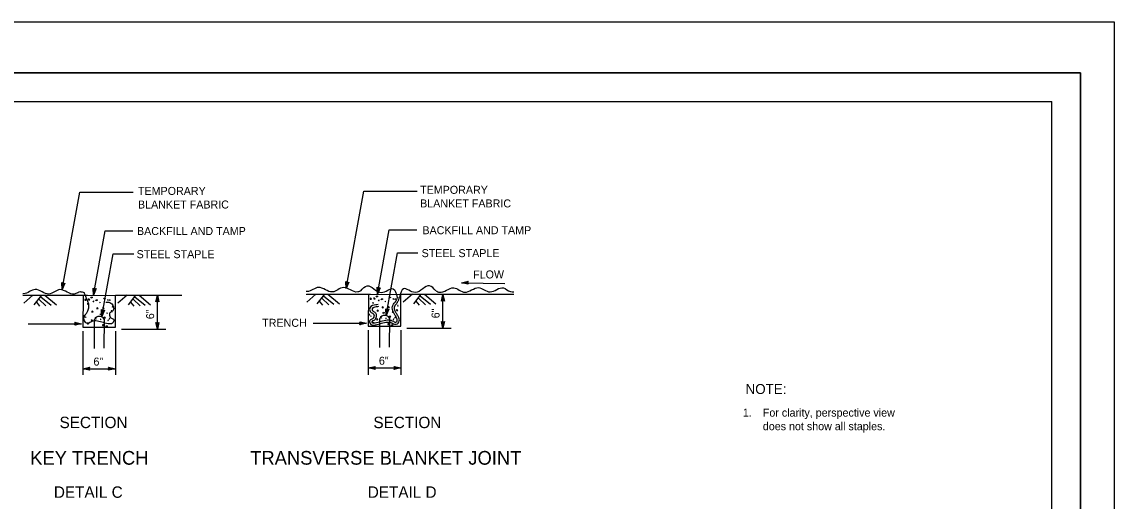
# Model space of a CAD drawing. Extents: x -894 to 866, y -476 to 714.
# Drawn here: x -90 to 866, y 294 to 714 of the extents above; entities that cross this region are included whole.
import ezdxf

# ---------------------------------------------------------------- set-up
doc = ezdxf.new("R2010")
doc.units = 0
for name, color, linetype in [('10 Sheet Format', 7, 'Continuous'), ('57 Undefined', 7, 'Continuous'), ('60 Nongeo Data', 7, 'Continuous')]:
    doc.layers.add(name, color=color, linetype=linetype)

msp = doc.modelspace()

# ---------------------------------------------------------------- linework, layer by layer
at = {"layer": '10 Sheet Format'}
for p, q in [((-863.46, 668.96), (836.55, 668.96)), ((836.55, 668.96), (836.55, -431.04)), ((-813.45, 643.96), (811.55, 643.96)), ((811.55, -406.04), (811.55, 643.96))]:
    msp.add_line(p, q, dxfattribs=at)
for points in [[(-894.04, 713.56), (865.96, 713.56), (865.96, -476.44), (-894.04, -476.44)], [(-863.46, -431.04), (836.55, -431.04), (836.55, 668.96), (-863.46, 668.96)]]:
    msp.add_lwpolyline(points, close=True, dxfattribs=at)
at = {"layer": '60 Nongeo Data'}
for p, q in [((-54.55, 479.3), (-39.06, 564.46)), ((-39.06, 564.46), (7.57, 564.46)), ((194.09, 480.09), (209.57, 565.25)), ((209.57, 565.25), (256.21, 565.25)), ((-27.12, 474.44), (-16.89, 530.69)), ((-16.89, 530.69), (7.26, 530.69)), ((221.51, 475.23), (231.74, 531.47)), ((231.74, 531.47), (255.89, 531.47)), ((-19.7, 455.59), (-9.72, 510.47)), ((-9.72, 510.47), (8.14, 510.47)), ((228.93, 456.38), (238.91, 511.26)), ((238.91, 511.26), (256.78, 511.26)), ((-54.55, 479.3), (-54.77, 485.35)), ((-54.77, 485.35), (-54.77, 485.35)), ((-54.77, 485.35), (-53.62, 484.34)), ((-52.18, 484.87), (-54.55, 479.3)), ((-54.55, 479.3), (-54.55, 479.3)), ((-54.3, 480.65), (-54.46, 485.06)), ((-52.57, 484.73), (-54.3, 480.64)), ((-54.05, 481.98), (-54.16, 484.82)), ((-52.95, 484.56), (-54.05, 481.98)), ((-53.81, 483.31), (-53.85, 484.53)), ((-53.32, 484.45), (-53.81, 483.31)), ((-53.62, 484.34), (-52.18, 484.87)), ((-52.18, 484.87), (-52.18, 484.87)), ((-27.12, 474.44), (-27.34, 480.48)), ((-27.34, 480.48), (-27.34, 480.48)), ((-27.34, 480.48), (-26.2, 479.47)), ((-24.76, 480.01), (-27.12, 474.44)), ((-26.88, 475.79), (-27.04, 480.19)), ((-25.14, 479.86), (-26.87, 475.78)), ((-26.63, 477.11), (-26.73, 479.96)), ((-25.53, 479.7), (-26.63, 477.11)), ((-26.38, 478.45), (-26.43, 479.67)), ((-25.9, 479.59), (-26.38, 478.45)), ((-26.2, 479.47), (-24.76, 480.01)), ((-24.76, 480.01), (-24.76, 480.01)), ((194.09, 480.09), (193.87, 486.13)), ((193.87, 486.13), (193.87, 486.13)), ((193.87, 486.13), (195.01, 485.12)), ((196.45, 485.66), (194.09, 480.09)), ((194.09, 480.09), (194.09, 480.09)), ((194.33, 481.44), (194.17, 485.84)), ((196.07, 485.51), (194.33, 481.43)), ((194.58, 482.76), (194.48, 485.61)), ((195.68, 485.35), (194.58, 482.76)), ((194.83, 484.1), (194.78, 485.32)), ((195.31, 485.24), (194.83, 484.1)), ((195.01, 485.12), (196.45, 485.66)), ((196.45, 485.66), (196.45, 485.66)), ((221.51, 475.23), (221.29, 481.27)), ((221.29, 481.27), (221.29, 481.27)), ((221.29, 481.27), (222.44, 480.26)), ((223.88, 480.8), (221.51, 475.23)), ((221.76, 476.57), (221.6, 480.98)), ((223.49, 480.65), (221.76, 476.56)), ((222.01, 477.9), (221.9, 480.75)), ((223.11, 480.49), (222.01, 477.9)), ((222.25, 479.24), (222.21, 480.46)), ((222.74, 480.38), (222.25, 479.24)), ((222.44, 480.26), (223.88, 480.8)), ((223.88, 480.8), (223.88, 480.8)), ((294.82, 485.18), (300.72, 486.49)), ((294.82, 485.18), (332.94, 484.65)), ((300.72, 483.87), (294.82, 485.18)), ((294.82, 485.18), (294.82, 485.18)), ((300.51, 484.22), (296.17, 485.18)), ((296.19, 485.19), (300.49, 486.14)), ((297.54, 485.18), (300.32, 485.8)), ((300.28, 484.57), (297.54, 485.18)), ((298.9, 485.18), (300.09, 485.44)), ((300.11, 484.91), (298.9, 485.18)), ((300.72, 486.49), (299.93, 485.18)), ((299.93, 485.18), (300.72, 483.87)), ((300.72, 486.49), (300.72, 486.49)), ((300.72, 483.87), (300.72, 483.87)), ((-80.07, 474.28), (-88.02, 467.21)), ((-88.02, 474.26), (-32.26, 474.26)), ((-72.54, 474.23), (-79.09, 465.89)), ((-77, 468.29), (-74.13, 464.76)), ((-74.82, 470.68), (-68.69, 465.1)), ((-73.18, 472.98), (-64.2, 465.59)), ((-69.48, 474.2), (-59.43, 465.93)), ((-36.04, 473.99), (-7.72, 474.2)), ((-33.99, 470.68), (-34.72, 470.46)), ((-34.58, 470.61), (-34.58, 469.88)), ((-34.58, 469.88), (-33.41, 470.03)), ((-33.41, 470.03), (-33.99, 470.68)), ((-30.93, 470.9), (-31.66, 470.68)), ((-31.51, 470.83), (-31.51, 470.1)), ((-31.51, 470.1), (-30.35, 470.25)), ((-30.35, 470.25), (-30.93, 470.9)), ((-29.47, 471.7), (-28.89, 472.65)), ((-27.94, 472.21), (-29.47, 471.7)), ((-29.04, 472.79), (-27.94, 472.21)), ((-27.58, 469.23), (-27.21, 468.72)), ((-27.58, 469.23), (-26.78, 469.01)), ((-27.21, 468.72), (-26.7, 468.79)), ((-27.12, 474.44), (-27.12, 474.44)), ((-26.7, 468.79), (-26.78, 469.01)), ((-25.1, 469.45), (-24.52, 470.39)), ((-23.57, 469.95), (-25.1, 469.45)), ((-24.66, 470.54), (-23.57, 469.95)), ((-18.03, 470.83), (-17.45, 471.77)), ((-17.6, 471.92), (-16.5, 471.34)), ((-14.28, 470.28), (-14.68, 470.1)), ((-14.61, 470.17), (-14.32, 469.74)), ((-14.32, 469.74), (-14.24, 470.32)), ((-14.24, 470.32), (-14.32, 470.25)), ((-12.6, 470.28), (-13, 470.1)), ((-12.93, 470.17), (-12.64, 469.74)), ((-12.64, 469.74), (-12.57, 470.32)), ((-12.57, 470.32), (-12.64, 470.25)), ((2.29, 474.28), (-5.66, 467.21)), ((-5.66, 474.26), (50.1, 474.26)), ((9.83, 474.23), (3.27, 465.89)), ((5.36, 468.29), (8.24, 464.76)), ((7.54, 470.68), (13.67, 465.1)), ((9.18, 472.98), (18.16, 465.59)), ((12.88, 474.2), (22.93, 465.93)), ((27.6, 468.36), (28.92, 474.26)), ((28.92, 469.15), (27.6, 468.36)), ((27.6, 468.36), (27.6, 468.36)), ((27.95, 468.57), (28.92, 472.91)), ((28.31, 468.8), (28.92, 471.55)), ((28.65, 468.98), (28.92, 470.19)), ((28.91, 444.59), (28.92, 474.26)), ((28.92, 474.26), (28.92, 474.26)), ((28.92, 474.26), (30.23, 468.36)), ((28.92, 472.9), (29.88, 468.59)), ((28.92, 471.55), (29.53, 468.76)), ((28.92, 470.19), (29.18, 469)), ((30.23, 468.36), (28.92, 469.15)), ((30.23, 468.36), (30.23, 468.36)), ((167.45, 475.16), (159.5, 468.08)), ((159.5, 475.14), (215.26, 475.14)), ((174.98, 475.1), (168.43, 466.76)), ((170.52, 469.16), (173.39, 465.63)), ((172.7, 471.55), (178.83, 465.97)), ((174.34, 473.85), (183.32, 466.46)), ((178.04, 475.07), (188.09, 466.8)), ((213.61, 474.86), (241.93, 475.07)), ((215.66, 471.55), (214.93, 471.34)), ((215.07, 471.48), (215.07, 470.75)), ((215.07, 470.75), (216.24, 470.9)), ((216.24, 470.9), (215.66, 471.55)), ((218.72, 471.77), (217.99, 471.55)), ((218.14, 471.7), (218.14, 470.97)), ((218.14, 470.97), (219.3, 471.12)), ((219.3, 471.12), (218.72, 471.77)), ((220.18, 472.57), (220.76, 473.52)), ((221.71, 473.08), (220.18, 472.57)), ((220.61, 473.66), (221.71, 473.08)), ((221.51, 475.23), (221.51, 475.23)), ((222.07, 470.1), (222.44, 469.59)), ((222.07, 470.1), (222.87, 469.88)), ((222.44, 469.59), (222.95, 469.66)), ((222.95, 469.66), (222.87, 469.88)), ((224.55, 470.32), (225.13, 471.26)), ((226.08, 470.83), (224.55, 470.32)), ((224.99, 471.41), (226.08, 470.83)), ((228.52, 468.97), (228.12, 468.79)), ((228.19, 468.86), (228.48, 468.43)), ((228.48, 468.43), (228.56, 469.01)), ((228.56, 469.01), (228.48, 468.94)), ((231.62, 471.7), (232.2, 472.64)), ((232.05, 472.79), (233.15, 472.21)), ((235.37, 471.15), (234.97, 470.97)), ((235.04, 471.04), (235.33, 470.61)), ((235.33, 470.61), (235.41, 471.19)), ((235.41, 471.19), (235.33, 471.12)), ((237.05, 471.15), (236.65, 470.97)), ((236.72, 471.04), (237.01, 470.61)), ((237.01, 470.61), (237.08, 471.19)), ((237.08, 471.19), (237.01, 471.12)), ((251.94, 475.16), (243.99, 468.08)), ((243.99, 475.14), (299.75, 475.14)), ((259.48, 475.1), (252.92, 466.76)), ((255.01, 469.16), (257.89, 465.63)), ((257.19, 471.55), (263.32, 465.97)), ((258.83, 473.85), (267.81, 466.46)), ((262.54, 475.07), (272.58, 466.8)), ((277.33, 469.11), (278.65, 475.02)), ((278.65, 469.9), (277.33, 469.11)), ((277.33, 469.11), (277.33, 469.11)), ((277.68, 469.32), (278.65, 473.66)), ((278.04, 469.55), (278.65, 472.3)), ((278.38, 469.73), (278.65, 470.94)), ((278.64, 445.34), (278.65, 475.02)), ((278.65, 475.02), (278.65, 475.02)), ((278.65, 475.02), (279.96, 469.11)), ((278.65, 472.3), (279.27, 469.52)), ((278.65, 470.94), (278.91, 469.75)), ((279.96, 469.11), (278.65, 469.9)), ((278.66, 473.65), (279.61, 469.34)), ((279.96, 469.11), (279.96, 469.11)), ((-31.81, 466.83), (-32.46, 466.83)), ((-32.39, 466.9), (-32.17, 466.25)), ((-32.17, 466.25), (-31.81, 466.83)), ((-27.87, 460.28), (-28.6, 460.06)), ((-28.45, 460.21), (-28.45, 459.48)), ((-28.45, 459.48), (-27.29, 459.63)), ((-27.29, 459.63), (-27.87, 460.28)), ((-23.5, 463.26), (-24.23, 463.05)), ((-24.08, 463.19), (-24.08, 462.46)), ((-24.08, 462.46), (-22.91, 462.61)), ((-22.91, 462.61), (-23.5, 463.26)), ((-21.13, 468.1), (-21.53, 467.92)), ((-21.46, 467.99), (-21.17, 467.55)), ((-21.17, 467.55), (-21.09, 468.14)), ((-21.09, 468.14), (-21.17, 468.06)), ((-19.7, 455.59), (-19.92, 461.64)), ((-19.92, 461.64), (-19.92, 461.64)), ((-19.92, 461.64), (-18.78, 460.63)), ((-17.34, 461.17), (-19.7, 455.59)), ((-19.46, 456.94), (-19.62, 461.35)), ((-17.72, 461.02), (-19.45, 456.93)), ((-19.21, 458.27), (-19.31, 461.12)), ((-18.11, 460.86), (-19.21, 458.27)), ((-18.32, 463.34), (-19.05, 463.12)), ((-18.96, 459.61), (-19.01, 460.82)), ((-18.48, 460.75), (-18.96, 459.61)), ((-18.91, 463.26), (-18.91, 462.54)), ((-18.91, 462.54), (-17.74, 462.68)), ((-18.78, 460.63), (-17.34, 461.17)), ((-17.74, 462.68), (-18.32, 463.34)), ((-17.34, 461.17), (-17.34, 461.17)), ((-14.97, 458.17), (-14.9, 458.76)), ((-14.9, 458.76), (-14.97, 458.68)), ((-10.89, 460.72), (-11.62, 460.5)), ((-11.47, 460.65), (-11.47, 459.92)), ((-11.47, 459.92), (-10.31, 460.06)), ((-10.31, 460.06), (-10.89, 460.72)), ((-10.27, 464.46), (-10.67, 464.28)), ((-10.6, 464.36), (-10.31, 463.92)), ((-10.31, 463.92), (-10.23, 464.5)), ((-10.23, 464.5), (-10.31, 464.43)), ((217.84, 467.7), (217.19, 467.7)), ((217.26, 467.77), (217.48, 467.12)), ((217.48, 467.12), (217.84, 467.7)), ((221.78, 461.15), (221.05, 460.93)), ((221.2, 461.08), (221.2, 460.35)), ((221.2, 460.35), (222.36, 460.5)), ((222.36, 460.5), (221.78, 461.15)), ((226.15, 464.14), (225.42, 463.92)), ((225.57, 464.06), (225.57, 463.34)), ((225.57, 463.34), (226.74, 463.48)), ((226.1, 458.22), (226.68, 459.17)), ((227.63, 458.73), (226.1, 458.22)), ((226.74, 463.48), (226.15, 464.14)), ((226.54, 459.31), (227.63, 458.73)), ((228.93, 456.38), (228.71, 462.43)), ((228.71, 462.43), (228.71, 462.43)), ((228.71, 462.43), (229.86, 461.42)), ((231.3, 461.95), (228.93, 456.38)), ((229.18, 457.73), (229.02, 462.14)), ((230.91, 461.81), (229.18, 457.72)), ((229.43, 459.06), (229.32, 461.9)), ((230.52, 461.64), (229.43, 459.06)), ((229.67, 460.39), (229.63, 461.61)), ((230.16, 461.54), (229.67, 460.39)), ((229.86, 461.42), (231.3, 461.95)), ((231.33, 464.21), (230.6, 463.99)), ((230.74, 464.14), (230.74, 463.41)), ((230.74, 463.41), (231.91, 463.55)), ((231.3, 461.95), (231.3, 461.95)), ((231.91, 463.55), (231.33, 464.21)), ((234.72, 459.59), (234.31, 459.41)), ((234.39, 459.48), (234.68, 459.04)), ((234.68, 459.04), (234.75, 459.63)), ((234.75, 459.63), (234.68, 459.55)), ((238.76, 461.59), (238.03, 461.37)), ((238.18, 461.52), (238.18, 460.79)), ((238.18, 460.79), (239.34, 460.93)), ((239.34, 460.93), (238.76, 461.59)), ((239.38, 465.34), (238.98, 465.15)), ((239.05, 465.23), (239.34, 464.79)), ((239.34, 464.79), (239.42, 465.37)), ((239.42, 465.37), (239.34, 465.3)), ((-84.12, 449.21), (-37.48, 449.21)), ((-43.39, 450.53), (-43.39, 450.53)), ((-37.48, 449.21), (-37.48, 449.21)), ((-35.05, 456.54), (-35.45, 456.35)), ((-35.38, 456.43), (-35.09, 455.99)), ((-35.09, 455.99), (-35.01, 456.57)), ((-35.01, 456.57), (-35.09, 456.5)), ((-33.74, 455.3), (-34.14, 455.12)), ((-34.07, 455.19), (-33.77, 454.75)), ((-33.77, 454.75), (-33.7, 455.34)), ((-33.7, 455.34), (-33.77, 455.26)), ((-32.61, 448.79), (-32.02, 449.74)), ((-31.08, 449.3), (-32.61, 448.79)), ((-32.17, 449.88), (-31.08, 449.3)), ((-28.31, 452.79), (-29.18, 451.99)), ((-29.18, 451.99), (-28.38, 451.48)), ((-28.02, 452.21), (-28.38, 452.57)), ((-28.38, 451.48), (-28.02, 452.21)), ((-26.28, 427.5), (-26.1, 452.99)), ((-24.63, 453.85), (-25.03, 453.66)), ((-24.96, 453.74), (-24.66, 453.3)), ((-24.66, 453.3), (-24.59, 453.88)), ((-24.59, 453.88), (-24.66, 453.81)), ((-21.17, 457.15), (-20.58, 458.1)), ((-19.64, 457.66), (-21.17, 457.15)), ((-20.69, 453.19), (-21.09, 453.01)), ((-21.02, 453.08), (-20.73, 452.65)), ((-20.73, 458.25), (-19.64, 457.66)), ((-20.73, 452.65), (-20.66, 453.23)), ((-20.66, 453.23), (-20.73, 453.15)), ((-19.7, 455.59), (-19.7, 455.59)), ((-17.73, 453.29), (-17.91, 427.8)), ((-17.16, 454.97), (-17.89, 454.75)), ((-17.74, 454.9), (-17.74, 454.17)), ((-17.74, 454.17), (-16.57, 454.32)), ((-16.57, 454.32), (-17.16, 454.97)), ((-14.93, 458.72), (-15.34, 458.54)), ((-15.26, 458.61), (-14.97, 458.17)), ((-14.06, 452.32), (-14.46, 452.14)), ((-14.39, 452.21), (-14.1, 451.77)), ((-14.1, 451.77), (-14.02, 452.35)), ((-14.02, 452.35), (-14.1, 452.28)), ((-12.89, 453.77), (-13.3, 453.59)), ((-13.22, 453.66), (-12.93, 453.23)), ((-12.93, 453.23), (-12.86, 453.81)), ((-12.86, 453.81), (-12.93, 453.74)), ((28.91, 444.59), (27.6, 450.5)), ((27.6, 450.49), (27.6, 450.49)), ((27.6, 450.49), (28.91, 449.71)), ((28.9, 445.96), (27.95, 450.26)), ((28.91, 447.31), (28.29, 450.09)), ((28.91, 448.67), (28.65, 449.86)), ((28.91, 449.71), (30.22, 450.49)), ((30.22, 450.49), (28.91, 444.59)), ((29.87, 450.28), (28.91, 445.95)), ((29.52, 450.05), (28.91, 447.31)), ((29.18, 449.88), (28.91, 448.67)), ((30.22, 450.49), (30.22, 450.49)), ((165.22, 449.73), (211.86, 449.73)), ((205.95, 451.05), (205.95, 451.05)), ((211.86, 449.73), (211.86, 449.73)), ((214.6, 457.41), (214.2, 457.23)), ((214.27, 457.3), (214.56, 456.86)), ((214.56, 456.86), (214.64, 457.44)), ((214.64, 457.44), (214.56, 457.37)), ((215.91, 456.17), (215.51, 455.99)), ((215.58, 456.06), (215.88, 455.63)), ((215.88, 455.63), (215.95, 456.21)), ((215.95, 456.21), (215.88, 456.14)), ((217.04, 449.66), (217.63, 450.61)), ((218.57, 450.17), (217.04, 449.66)), ((217.48, 450.75), (218.57, 450.17)), ((221.34, 453.66), (220.47, 452.86)), ((220.47, 452.86), (221.27, 452.35)), ((221.63, 453.08), (221.27, 453.44)), ((221.27, 452.35), (221.63, 453.08)), ((223.37, 428.37), (223.55, 453.86)), ((225.02, 454.72), (224.62, 454.54)), ((224.69, 454.61), (224.99, 454.17)), ((224.99, 454.17), (225.06, 454.75)), ((225.06, 454.75), (224.99, 454.68)), ((228.96, 454.06), (228.56, 453.88)), ((228.63, 453.95), (228.92, 453.52)), ((228.92, 453.52), (228.99, 454.1)), ((228.99, 454.1), (228.92, 454.03)), ((228.93, 456.38), (228.93, 456.38)), ((231.18, 449.37), (230.45, 449.15)), ((230.6, 449.3), (230.6, 448.57)), ((231.76, 448.72), (231.18, 449.37)), ((231.92, 454.16), (231.74, 428.67)), ((232.49, 455.84), (231.76, 455.62)), ((231.91, 455.77), (231.91, 455.04)), ((231.91, 455.04), (233.08, 455.19)), ((233.08, 455.19), (232.49, 455.84)), ((235.59, 453.19), (235.19, 453.01)), ((235.26, 453.08), (235.55, 452.64)), ((235.55, 452.64), (235.63, 453.23)), ((235.63, 453.23), (235.55, 453.15)), ((236.76, 454.64), (236.35, 454.46)), ((236.43, 454.54), (236.72, 454.1)), ((236.72, 454.1), (236.79, 454.68)), ((236.79, 454.68), (236.72, 454.61)), ((278.64, 445.34), (277.33, 451.25)), ((277.33, 451.25), (277.33, 451.25)), ((277.33, 451.25), (278.64, 450.46)), ((278.63, 446.71), (277.68, 451.02)), ((278.64, 448.06), (278.02, 450.84)), ((278.64, 449.42), (278.38, 450.61)), ((278.64, 450.46), (279.96, 451.25)), ((279.96, 451.25), (278.64, 445.34)), ((279.61, 451.03), (278.64, 446.7)), ((279.25, 450.8), (278.64, 448.06)), ((278.91, 450.63), (278.64, 449.42)), ((279.96, 451.25), (279.96, 451.25)), ((-43.39, 447.91), (-43.39, 447.91)), ((-36.26, 442.89), (-36.28, 404.67)), ((-18.47, 448.5), (-19.2, 448.28)), ((-19.05, 448.43), (-19.05, 447.7)), ((-19.05, 447.7), (-17.89, 447.84)), ((-17.89, 447.84), (-18.47, 448.5)), ((-16.21, 446.68), (-15.63, 447.63)), ((-14.68, 447.19), (-16.21, 446.68)), ((-15.77, 447.77), (-14.68, 447.19)), ((-7.85, 442.88), (-7.87, 404.65)), ((-2.51, 444.59), (36.24, 444.59)), ((28.91, 444.59), (28.91, 444.59)), ((205.95, 448.42), (205.95, 448.42)), ((213.39, 443.76), (213.37, 404.55)), ((230.6, 448.57), (231.76, 448.72)), ((233.44, 447.55), (234.02, 448.5)), ((234.97, 448.06), (233.44, 447.55)), ((233.88, 448.64), (234.97, 448.06)), ((241.8, 443.75), (241.78, 404.53)), ((247.14, 445.46), (285.89, 445.46)), ((278.64, 445.34), (278.64, 445.34)), ((-36.36, 409.91), (-30.46, 411.22)), ((-30.46, 411.22), (-31.24, 409.91)), ((-30.46, 411.22), (-30.46, 411.22)), ((-12.98, 409.91), (-13.77, 411.23)), ((-13.77, 411.23), (-13.77, 411.23)), ((-13.77, 411.23), (-7.86, 409.91)), ((213.37, 410.66), (219.28, 411.97)), ((214.74, 410.66), (219.04, 411.62)), ((216.09, 410.66), (218.87, 411.28)), ((219.28, 411.97), (218.49, 410.66)), ((219.28, 411.97), (219.28, 411.97)), ((236.75, 410.66), (235.96, 411.98)), ((235.96, 411.98), (235.96, 411.98)), ((235.96, 411.98), (241.87, 410.66)), ((236.18, 411.63), (240.51, 410.66)), ((236.41, 411.28), (239.15, 410.66)), ((-30.46, 408.59), (-36.36, 409.91)), ((-36.36, 409.91), (-36.36, 409.91)), ((-36.28, 409.91), (-7.86, 409.91)), ((-30.67, 408.94), (-35, 409.91)), ((-34.99, 409.91), (-30.69, 410.87)), ((-33.64, 409.91), (-30.86, 410.52)), ((-30.9, 409.29), (-33.64, 409.91)), ((-32.28, 409.91), (-31.09, 410.17)), ((-31.07, 409.64), (-32.28, 409.91)), ((-31.24, 409.91), (-30.46, 408.59)), ((-30.46, 408.59), (-30.46, 408.59)), ((-7.86, 409.91), (-13.77, 408.6)), ((-13.77, 408.6), (-12.98, 409.91)), ((-13.77, 408.6), (-13.77, 408.6)), ((-13.56, 410.88), (-9.22, 409.91)), ((-9.23, 409.91), (-13.54, 408.95)), ((-10.58, 409.91), (-13.36, 409.3)), ((-13.33, 410.52), (-10.58, 409.91)), ((-13.15, 410.18), (-11.94, 409.91)), ((-11.94, 409.91), (-13.13, 409.65)), ((-7.86, 409.91), (-7.86, 409.91)), ((219.28, 409.34), (213.37, 410.66)), ((213.37, 410.66), (213.37, 410.66)), ((213.45, 410.66), (241.87, 410.66)), ((219.06, 409.69), (214.73, 410.66)), ((218.83, 410.05), (216.09, 410.66)), ((217.45, 410.66), (218.64, 410.92)), ((218.66, 410.39), (217.45, 410.66)), ((218.49, 410.66), (219.28, 409.34)), ((219.28, 409.34), (219.28, 409.34)), ((241.87, 410.66), (235.96, 409.35)), ((235.96, 409.35), (236.75, 410.66)), ((235.96, 409.35), (235.96, 409.35)), ((240.5, 410.66), (236.19, 409.71)), ((239.15, 410.66), (236.37, 410.05)), ((236.58, 410.93), (237.79, 410.66)), ((237.79, 410.66), (236.6, 410.4)), ((241.87, 410.66), (241.87, 410.66))]:
    msp.add_line(p, q, dxfattribs=at)
for points in [[(-88.9, 474.19), (-36.17, 474.08), (-36.31, 446.28), (-7.81, 446.29), (-7.7, 474.29), (50.35, 474.29)], [(159, 475.06), (213.48, 474.95), (213.34, 447.15), (241.84, 447.16), (241.95, 475.16), (340.83, 475.16)]]:
    msp.add_lwpolyline(points, dxfattribs=at)
for points in [[(-43.39, 450.53), (-37.48, 449.21), (-43.39, 447.91), (-43.18, 448.25), (-38.85, 449.21), (-43.18, 450.18), (-42.97, 449.84), (-40.2, 449.22), (-42.97, 448.6), (-42.76, 448.95), (-41.56, 449.22), (-42.76, 449.49), (-42.6, 449.21), (-43.39, 447.91), (-42.6, 449.21)], [(205.95, 451.05), (211.86, 449.73), (205.95, 448.42), (206.16, 448.77), (210.49, 449.72), (206.16, 450.7), (206.37, 450.35), (209.14, 449.73), (206.37, 449.12), (206.58, 449.46), (207.78, 449.73), (206.58, 450), (206.74, 449.73), (205.95, 448.42), (206.74, 449.73)]]:
    msp.add_lwpolyline(points, close=True, dxfattribs=at)
for centre in [(-21.88, 451), (227.77, 451.87)]:
    msp.add_arc(centre, 4.74, 28.87521, 155.87612, dxfattribs=at)
for points in [[(-40.88, 476.45), (-43.81, 475.25), (-56.35, 479.13), (-66.06, 475.25), (-78.06, 479.3), (-88.13, 475.6), (-88.9, 475.62)], [(207.09, 478.28), (204.17, 477.08), (191.63, 480.96), (181.92, 477.08), (169.91, 481.13), (159.85, 477.43), (159, 477.45)], [(206.74, 477.95), (212.33, 482.55), (224.85, 476.64), (235.06, 479.92), (238.61, 472.32)], [(272.53, 477.95), (266.93, 482.55), (254.41, 476.64), (244.21, 479.92), (240.65, 472.32)], [(272.65, 478.04), (275.57, 476.84), (288.11, 480.72), (297.82, 476.84), (309.83, 480.89), (319.89, 477.19), (331.72, 480.72), (337.72, 477.37), (340.6, 477.11)], [(-34.73, 475.96), (-36.67, 476.87), (-37.74, 477), (-38.81, 477.14), (-41.03, 476.37)], [(-16.24, 468.21), (-12.8, 467.94), (-9.67, 464.48), (-9.82, 461.06), (-11.71, 459.61), (-12.73, 458.81), (-12.88, 455.9), (-11.78, 454.52), (-9.6, 453.21), (-9.31, 451.9), (-9.74, 450.44), (-11.35, 449.28), (-14.33, 449.21), (-19.73, 450.66), (-24.9, 451.75), (-27.6, 451.53), (-29.35, 450.73), (-31.17, 449.93), (-33.65, 450.15), (-34.96, 451.75), (-35.4, 453.72), (-34.96, 455.53), (-33.35, 458.3), (-32.04, 460.55), (-31.31, 462.23), (-31.02, 463.97), (-31.36, 467.15), (-31.89, 468.74), (-34.81, 475.9)], [(222.22, 464.24), (220.34, 464.05), (216.75, 462.37), (216.81, 460.99), (218.04, 460.05), (219.72, 458.73), (219.94, 454.32), (218.22, 452.15), (216.42, 451.07), (216.4, 450.98), (216.52, 450.56), (217.18, 450.08), (219.34, 450.03), (224.53, 451.43), (230.01, 452.59), (233.29, 452.32), (235.31, 451.4), (236.7, 450.79), (237.96, 450.9), (238.51, 451.58), (238.77, 452.71), (238.49, 453.87), (237.02, 456.4), (235.66, 458.75), (234.8, 460.72), (234.39, 463.17), (235.91, 467.2), (237.07, 468.54), (237.59, 469.12)], [(236.9, 468.46), (238.21, 470.16), (238.57, 471.17), (238.94, 472.19), (238.79, 473.07)], [(238.34, 467.5), (239.64, 469.2), (240.01, 470.22), (240.37, 471.24), (240.22, 472.11)], [(222.04, 466.04), (219.85, 465.82), (214.9, 463.49), (215.04, 460.08), (216.94, 458.62), (217.96, 457.82), (218.1, 454.91), (217.01, 453.53), (214.82, 452.22), (214.53, 450.91), (214.97, 449.46), (216.57, 448.29), (219.56, 448.22), (224.95, 449.68), (230.13, 450.77), (232.82, 450.55), (234.57, 449.75), (236.4, 448.95), (238.87, 449.17), (240.18, 450.77), (240.62, 452.73), (240.18, 454.55), (238.58, 457.31), (237.27, 459.57), (236.54, 461.24), (236.25, 462.99), (237.49, 466.26), (238.44, 467.35), (238.95, 467.93)]]:
    msp.add_spline(points, degree=3, dxfattribs=at)

# ---------------------------------------------------------------- texts
at = {"layer": '57 Undefined'}
for s, height, p in [('TEMPORARY ', 7, (11.88, 562.05)), ('TEMPORARY ', 7, (258.72, 563.01)), ('BLANKET FABRIC', 7, (11.88, 550.15)), ('BLANKET FABRIC', 7, (258.72, 551.11)), ('BACKFILL AND TAMP', 7, (11.03, 526.94)), ('BACKFILL AND TAMP', 7, (260.74, 527.65)), ('STEEL STAPLE', 7, (10.69, 506.68)), ('STEEL STAPLE', 7, (260.04, 507.59)), ('TRENCH', 7, (120.56, 446.59)), ('6"', 7, (222.66, 413.4)), ('6"', 7, (-27.07, 412.65)), ('NOTE:', 8.75, (543.47, 387.76)), ('1.', 7, (541.07, 367.98)), ('For clarity, perspective view', 7, (558.59, 367.98)), ('SECTION', 10, (-56.74, 357.9)), ('SECTION', 10, (217.86, 357.9)), ('does not show all staples.', 7, (558.59, 356.08)), ('KEY TRENCH', 12, (-82.38, 325.9)), ('TRANSVERSE BLANKET JOINT', 12, (110.1, 325.9)), ('DETAIL C', 10, (-61.68, 296.9)), ('DETAIL D', 10, (212.93, 296.9))]:
    msp.add_text(s, height=height, dxfattribs=at).set_placement(p)
for s, rotation, p in [('FLOW', 0.47407, (305.16, 488.82)), ('6"', 89.97177, (26.02, 453.28)), ('6"', 89.97177, (275.75, 454.03))]:
    msp.add_text(s, height=7, rotation=rotation, dxfattribs=at).set_placement(p)

doc.saveas('drawing.dxf')
